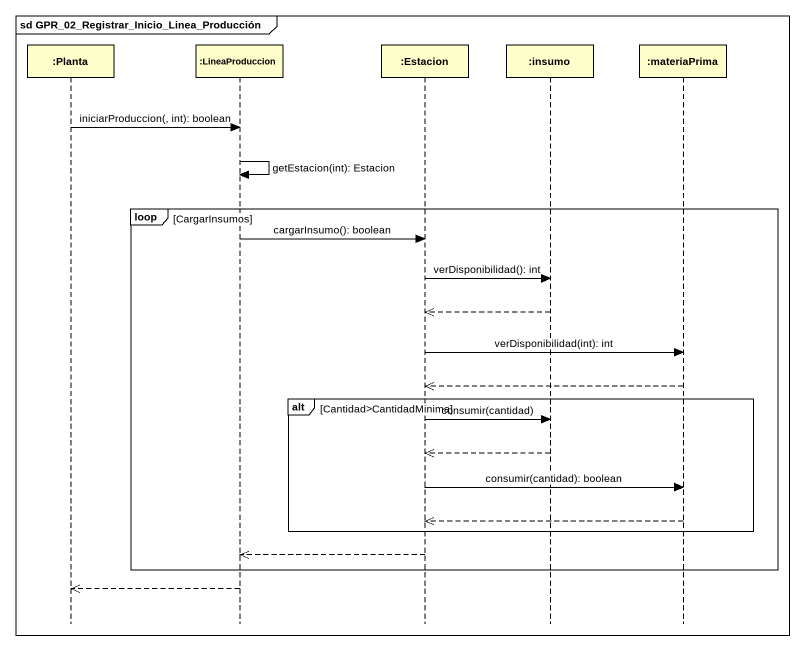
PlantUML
@startuml
mainframe sd GPR_02_Registrar_Inicio_Linea_Producción
hide footbox
participant ":Planta" as Planta
participant ":LineaProduccion" as LineaProduccion
participant ":Estacion" as Estacion
participant ":insumo" as insumo
participant ":materiaPrima" as materiaPrima

Planta -> LineaProduccion : iniciarProduccion(, int): boolean
LineaProduccion -> LineaProduccion : getEstacion(int): Estacion
loop CargarInsumos
  LineaProduccion -> Estacion : cargarInsumo(): boolean
  Estacion -> insumo : verDisponibilidad(): int
  insumo -->> Estacion
  Estacion -> materiaPrima : verDisponibilidad(int): int
  materiaPrima -->> Estacion
  alt Cantidad>CantidadMinima
    Estacion -> insumo : consumir(cantidad)
    insumo -->> Estacion
    Estacion -> materiaPrima : consumir(cantidad): boolean
    materiaPrima -->> Estacion
  end
  Estacion -->> LineaProduccion
end
LineaProduccion -->> Planta
@enduml
